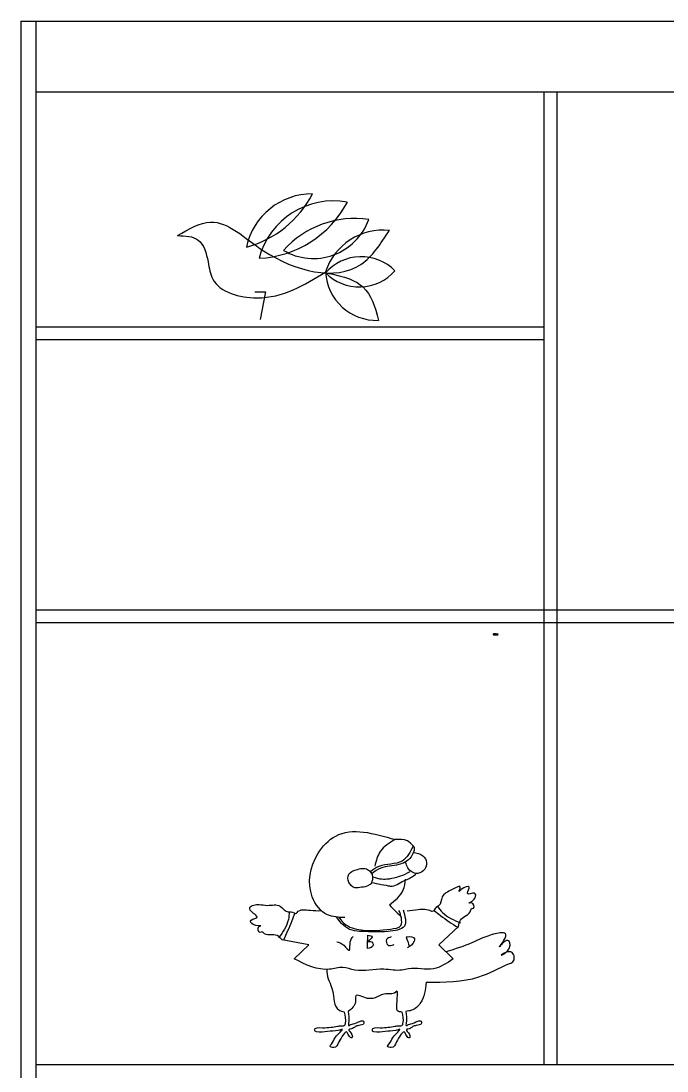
# Model space of a CAD drawing. Header units: inches. Extents: x 8.4 to 50.9, y 14.4 to 39.2.
# Drawn here: x 19.155 to 20.068, y 25.467 to 26.951 of the extents above; entities that cross this region are included whole.
import ezdxf

# ---------------------------------------------------------------- set-up
doc = ezdxf.new("R2010")
doc.units = ezdxf.units.IN
doc.header["$MEASUREMENT"] = 0
doc.layers.add('02', color=2, linetype='Continuous')

msp = doc.modelspace()

# ---------------------------------------------------------------- linework, layer by layer
at = {"layer": '02'}
for p, q in [((19.1545, 26.951), (19.1545, 24.451)), ((19.1545, 26.951), (21.2145, 26.951)), ((19.1755, 26.951), (19.1755, 24.451)), ((19.1755, 26.851), (21.1965, 26.851)), ((19.8939, 26.851), (19.8939, 25.4762)), ((19.9119, 26.851), (19.9119, 25.4762)), ((19.485, 26.5681), (19.5003, 26.5681)), ((19.5003, 26.5681), (19.4926, 26.5291)), ((19.1755, 26.519), (19.8939, 26.519)), ((19.1755, 26.501), (19.8939, 26.501)), ((19.1755, 26.119), (20.6285, 26.119)), ((19.1755, 26.101), (20.6285, 26.101)), ((19.8235, 26.0847), (19.8243, 26.0851)), ((19.8244, 26.0852), (19.8241, 26.0852)), ((19.8241, 26.0851), (19.8243, 26.0852)), ((19.8241, 26.0852), (19.8241, 26.0851)), ((19.8241, 26.0851), (19.8241, 26.0852)), ((19.8241, 26.0851), (19.8241, 26.0852)), ((19.8241, 26.0851), (19.8241, 26.0852)), ((19.8241, 26.0851), (19.8241, 26.0851)), ((19.8242, 26.0851), (19.8242, 26.0852)), ((19.8242, 26.0851), (19.8242, 26.0852)), ((19.8242, 26.0851), (19.8242, 26.0852)), ((19.8242, 26.0851), (19.8242, 26.0852)), ((19.8242, 26.0851), (19.8242, 26.0852)), ((19.8242, 26.0851), (19.8242, 26.0852)), ((19.8242, 26.0851), (19.8242, 26.0852)), ((19.8242, 26.0851), (19.8242, 26.0852)), ((19.8242, 26.0851), (19.8242, 26.0852)), ((19.8242, 26.0851), (19.8242, 26.0852)), ((19.8243, 26.0851), (19.8244, 26.0852)), ((19.8243, 26.0852), (19.8244, 26.0852)), ((19.8243, 26.0851), (19.8243, 26.0852)), ((19.8243, 26.0851), (19.8243, 26.0852)), ((19.8243, 26.0851), (19.8243, 26.0852)), ((19.8243, 26.0851), (19.8243, 26.0852)), ((19.8243, 26.0851), (19.8243, 26.0852)), ((19.8243, 26.0851), (19.8243, 26.0852)), ((19.8243, 26.0851), (19.8243, 26.0852)), ((19.8243, 26.0851), (19.8243, 26.0852)), ((19.8243, 26.0852), (19.8243, 26.0852)), ((19.8243, 26.0852), (19.8243, 26.0852)), ((19.8244, 26.0852), (19.8244, 26.0852)), ((19.8244, 26.085), (19.8244, 26.0847)), ((19.8244, 26.085), (19.8245, 26.0847)), ((19.8245, 26.0851), (19.8245, 26.0847)), ((19.8245, 26.0851), (19.8246, 26.0847)), ((19.8246, 26.0851), (19.8246, 26.0847)), ((19.8246, 26.0851), (19.8246, 26.0847)), ((19.8246, 26.0851), (19.8247, 26.0847)), ((19.8247, 26.0851), (19.8247, 26.0847)), ((19.8247, 26.0851), (19.8248, 26.0847)), ((19.8248, 26.0852), (19.8248, 26.0847)), ((19.8248, 26.0852), (19.8249, 26.0847)), ((19.8248, 26.0852), (19.8248, 26.0848)), ((19.8248, 26.0852), (19.8249, 26.0847)), ((19.8249, 26.0852), (19.8248, 26.0852)), ((19.8249, 26.0852), (19.8248, 26.0852)), ((19.8249, 26.0852), (19.8249, 26.0847)), ((19.8249, 26.0852), (19.8249, 26.0847)), ((19.8259, 26.0852), (19.8258, 26.0851)), ((19.8272, 26.0847), (19.8259, 26.0852)), ((19.8259, 26.0852), (19.8259, 26.0852)), ((19.8259, 26.0852), (19.8259, 26.0851)), ((19.8259, 26.0852), (19.8259, 26.0852)), ((19.8259, 26.085), (19.8261, 26.0846)), ((19.8231, 26.0842), (19.8222, 26.0842)), ((19.8231, 26.0842), (19.8222, 26.0842)), ((19.8231, 26.0842), (19.8222, 26.0842)), ((19.8231, 26.0842), (19.8222, 26.0842)), ((19.8231, 26.0842), (19.8222, 26.0842)), ((19.8224, 26.0842), (19.8222, 26.0842)), ((19.8222, 26.0842), (19.8222, 26.0842)), ((19.8222, 26.0841), (19.8222, 26.0842)), ((19.8222, 26.0842), (19.8222, 26.0842)), ((19.8223, 26.0843), (19.8224, 26.0843)), ((19.8224, 26.084), (19.8223, 26.0842)), ((19.8223, 26.084), (19.8223, 26.0839)), ((19.8223, 26.0839), (19.8223, 26.0839)), ((19.8223, 26.0839), (19.8223, 26.0838)), ((19.8224, 26.0839), (19.8223, 26.0839)), ((19.8223, 26.0839), (19.8224, 26.0839)), ((19.8223, 26.0838), (19.8224, 26.0838)), ((19.8225, 26.0847), (19.8224, 26.0848)), ((19.8224, 26.0844), (19.8232, 26.0844)), ((19.8224, 26.0842), (19.8224, 26.0844)), ((19.8224, 26.0839), (19.8224, 26.0839)), ((19.8224, 26.0838), (19.8226, 26.0837)), ((19.823, 26.0838), (19.8225, 26.0839)), ((19.8226, 26.0843), (19.8226, 26.0843)), ((19.8226, 26.0843), (19.8228, 26.0843)), ((19.8228, 26.0842), (19.8226, 26.0842)), ((19.8226, 26.0837), (19.8226, 26.0838)), ((19.823, 26.0837), (19.8226, 26.0838)), ((19.8231, 26.0836), (19.8226, 26.0837)), ((19.8227, 26.0843), (19.8227, 26.0842)), ((19.8228, 26.0843), (19.8228, 26.0843)), ((19.823, 26.0837), (19.823, 26.084)), ((19.823, 26.0838), (19.823, 26.0838)), ((19.823, 26.0837), (19.823, 26.0837)), ((19.8231, 26.0842), (19.8232, 26.0844)), ((19.8232, 26.0836), (19.8231, 26.0836)), ((19.8232, 26.0836), (19.8232, 26.0836)), ((19.8232, 26.0836), (19.8232, 26.0836)), ((19.8235, 26.084), (19.8234, 26.0839)), ((19.8235, 26.084), (19.8234, 26.084)), ((19.8234, 26.0839), (19.8235, 26.0839)), ((19.8234, 26.0839), (19.8235, 26.0838)), ((19.8235, 26.0842), (19.8235, 26.084)), ((19.8235, 26.0842), (19.8235, 26.0841)), ((19.8237, 26.084), (19.8235, 26.084)), ((19.8235, 26.084), (19.8235, 26.0839)), ((19.8235, 26.0838), (19.8237, 26.0838)), ((19.8235, 26.0838), (19.8235, 26.0837)), ((19.8235, 26.0838), (19.8235, 26.0837)), ((19.8236, 26.0841), (19.8236, 26.0842)), ((19.8237, 26.0841), (19.8236, 26.0842)), ((19.8236, 26.0836), (19.8237, 26.0838)), ((19.8236, 26.0837), (19.8236, 26.0837)), ((19.8239, 26.0841), (19.8237, 26.0841)), ((19.8239, 26.0841), (19.8237, 26.0841)), ((19.8238, 26.0839), (19.8237, 26.084)), ((19.8237, 26.0838), (19.8238, 26.0839)), ((19.8237, 26.0838), (19.8239, 26.0837)), ((19.8237, 26.0838), (19.8239, 26.0837)), ((19.8238, 26.084), (19.8239, 26.0841)), ((19.8238, 26.0839), (19.8239, 26.084)), ((19.8239, 26.0838), (19.8238, 26.0839)), ((19.8239, 26.0838), (19.8238, 26.0839)), ((19.824, 26.0848), (19.824, 26.0847)), ((19.824, 26.0848), (19.824, 26.0847)), ((19.824, 26.0848), (19.8241, 26.0847)), ((19.8241, 26.0849), (19.8241, 26.0847)), ((19.8241, 26.0849), (19.8241, 26.0847)), ((19.8241, 26.0836), (19.8241, 26.0837)), ((19.8242, 26.0836), (19.8241, 26.0836)), ((19.8242, 26.085), (19.8243, 26.0847)), ((19.8242, 26.0849), (19.8242, 26.0847)), ((19.8242, 26.0849), (19.8242, 26.0847)), ((19.8269, 26.0842), (19.8242, 26.0842)), ((19.8269, 26.0842), (19.8242, 26.0842)), ((19.8269, 26.0842), (19.8242, 26.0842)), ((19.8269, 26.0842), (19.8242, 26.0842)), ((19.8269, 26.0842), (19.8242, 26.0842)), ((19.8242, 26.084), (19.8243, 26.0837)), ((19.8242, 26.0838), (19.8269, 26.0838)), ((19.8243, 26.0836), (19.8242, 26.0836)), ((19.8243, 26.085), (19.8243, 26.0847)), ((19.8243, 26.085), (19.8243, 26.0847)), ((19.8244, 26.0836), (19.8243, 26.0836)), ((19.8245, 26.0836), (19.8243, 26.0836)), ((19.8243, 26.0836), (19.8243, 26.0836)), ((19.8244, 26.085), (19.8244, 26.0847)), ((19.8244, 26.0836), (19.8268, 26.0836)), ((19.8245, 26.0836), (19.8268, 26.0836)), ((19.8245, 26.0836), (19.8245, 26.0836)), ((19.8249, 26.0847), (19.8249, 26.0846)), ((19.8249, 26.0847), (19.8249, 26.0847)), ((19.8249, 26.0844), (19.8249, 26.0842)), ((19.8249, 26.0844), (19.8249, 26.0844)), ((19.825, 26.084), (19.8249, 26.0842)), ((19.8259, 26.085), (19.8261, 26.0846)), ((19.8261, 26.0848), (19.8261, 26.0847)), ((19.8261, 26.0848), (19.8261, 26.0848)), ((19.8262, 26.0848), (19.8261, 26.0848)), ((19.8261, 26.0848), (19.8262, 26.0848)), ((19.8261, 26.0848), (19.8261, 26.0848)), ((19.8261, 26.0847), (19.8261, 26.0847)), ((19.8261, 26.0847), (19.8261, 26.0847)), ((19.8261, 26.0847), (19.8261, 26.0847)), ((19.8261, 26.0847), (19.8261, 26.0846)), ((19.8261, 26.0846), (19.8261, 26.0846)), ((19.8263, 26.0846), (19.8261, 26.0846)), ((19.8262, 26.0847), (19.8262, 26.0848)), ((19.8262, 26.0848), (19.8262, 26.0848)), ((19.8262, 26.0846), (19.8262, 26.0847)), ((19.8262, 26.0847), (19.8262, 26.0847)), ((19.8262, 26.0847), (19.8262, 26.0847)), ((19.8262, 26.0846), (19.8263, 26.0846)), ((19.8262, 26.0846), (19.8262, 26.0846)), ((19.8263, 26.0848), (19.8263, 26.0846)), ((19.8264, 26.0847), (19.8263, 26.0846)), ((19.8263, 26.0846), (19.8263, 26.0846)), ((19.8269, 26.0842), (19.8263, 26.0842)), ((19.8265, 26.0846), (19.8264, 26.0847)), ((19.8269, 26.0842), (19.8268, 26.0836)), ((19.8268, 26.0836), (19.827, 26.0836)), ((19.8269, 26.0842), (19.8269, 26.0842)), ((19.8273, 26.084), (19.8272, 26.0839)), ((19.8273, 26.084), (19.8272, 26.084)), ((19.8272, 26.0839), (19.8273, 26.0839)), ((19.8272, 26.0839), (19.8273, 26.0838)), ((19.8273, 26.0842), (19.8273, 26.084)), ((19.8273, 26.0838), (19.8273, 26.0837)), ((19.8275, 26.0841), (19.8274, 26.0842)), ((19.8275, 26.0841), (19.8274, 26.0842)), ((19.8274, 26.0842), (19.8274, 26.0841)), ((19.8275, 26.084), (19.8274, 26.084)), ((19.8274, 26.084), (19.8274, 26.0839)), ((19.8274, 26.0836), (19.8275, 26.0838)), ((19.8274, 26.0838), (19.8274, 26.0837)), ((19.8274, 26.0838), (19.8275, 26.0838)), ((19.8274, 26.0837), (19.8275, 26.0837)), ((19.8277, 26.0841), (19.8275, 26.0841)), ((19.8276, 26.0839), (19.8275, 26.084)), ((19.8275, 26.0838), (19.8276, 26.0839)), ((19.8275, 26.0838), (19.8277, 26.0837)), ((19.8276, 26.084), (19.8277, 26.0841)), ((19.8277, 26.0841), (19.8276, 26.0841)), ((19.8276, 26.0839), (19.8277, 26.084)), ((19.8277, 26.0838), (19.8276, 26.0839)), ((19.8277, 26.0838), (19.8276, 26.0839)), ((19.8276, 26.0838), (19.8277, 26.0837)), ((19.8279, 26.0836), (19.8281, 26.0836)), ((19.8292, 26.0842), (19.828, 26.0842)), ((19.8292, 26.0842), (19.828, 26.0842)), ((19.8292, 26.0842), (19.828, 26.0842)), ((19.8292, 26.0842), (19.828, 26.0842)), ((19.8292, 26.0842), (19.8281, 26.0842)), ((19.8281, 26.0842), (19.8281, 26.0838)), ((19.8281, 26.0842), (19.8281, 26.0842)), ((19.829, 26.0838), (19.8281, 26.0838)), ((19.8281, 26.0836), (19.8284, 26.0837)), ((19.8281, 26.0836), (19.8281, 26.0836)), ((19.8282, 26.0837), (19.8282, 26.0838)), ((19.8289, 26.0837), (19.8282, 26.0837)), ((19.8284, 26.0837), (19.8285, 26.0836)), ((19.8286, 26.0845), (19.8285, 26.0845)), ((19.8285, 26.0836), (19.8288, 26.0837)), ((19.8287, 26.0844), (19.8286, 26.0845)), ((19.8288, 26.0844), (19.8286, 26.0845)), ((19.8288, 26.0844), (19.8287, 26.0844)), ((19.8288, 26.0844), (19.8288, 26.0844)), ((19.8289, 26.0842), (19.8288, 26.0842)), ((19.8289, 26.0837), (19.8288, 26.0838)), ((19.8289, 26.0837), (19.8289, 26.0837)), ((19.8289, 26.0837), (19.8289, 26.0837)), ((19.8289, 26.0837), (19.8289, 26.0837)), ((19.8292, 26.0843), (19.829, 26.0843)), ((19.8291, 26.084), (19.829, 26.0839)), ((19.829, 26.0839), (19.8291, 26.0839)), ((19.8291, 26.0841), (19.8291, 26.0841)), ((19.8291, 26.0841), (19.8291, 26.0841)), ((19.8292, 26.0841), (19.8291, 26.0841)), ((19.8291, 26.084), (19.8291, 26.084)), ((19.7452, 25.6456), (19.7733, 25.6715)), ((19.5614, 25.6456), (19.5238, 25.6524)), ((19.5409, 25.6258), (19.5614, 25.6456)), ((19.7657, 25.6258), (19.7452, 25.6456)), ((19.1755, 25.4762), (21.1965, 25.4762))]:
    msp.add_line(p, q, dxfattribs=at)
for centre, radius in [((19.8236, 26.0839), 0.000516), ((19.8236, 26.0839), 0.000526), ((19.8236, 26.0839), 0.000433), ((19.8236, 26.0839), 0.000372), ((19.8236, 26.0839), 0.00033), ((19.8236, 26.0839), 0.000289), ((19.8236, 26.084), 0.0000206), ((19.8236, 26.0839), 0.0000206), ((19.8236, 26.0839), 0.0000413), ((19.8237, 26.084), 0.0000206), ((19.8237, 26.0839), 0.0000206), ((19.8237, 26.0838), 0.0000206), ((19.8275, 26.0839), 0.000516), ((19.8275, 26.0839), 0.000526), ((19.8275, 26.0839), 0.000433), ((19.8275, 26.0839), 0.000372), ((19.8275, 26.0839), 0.00033), ((19.8275, 26.0839), 0.000289), ((19.8275, 26.0839), 0.0000413), ((19.8274, 26.084), 0.0000206), ((19.8274, 26.0839), 0.0000206), ((19.8275, 26.084), 0.0000206), ((19.8276, 26.0839), 0.0000206), ((19.8275, 26.0838), 0.0000206)]:
    msp.add_circle(centre, radius, dxfattribs=at)
for centre, radius, start, end in [((19.4348, 26.7749), 0.1485, 285.0539, 332.6681), ((19.5662, 26.6119), 0.0949, 89.6755, 168.0465), ((19.5967, 26.5876), 0.1093, 79.8911, 165.1278), ((19.4842, 26.7642), 0.1487, 272.6693, 332.3497), ((19.6263, 26.5369), 0.135, 81.5012, 138.2063), ((19.5678, 26.6988), 0.0834, 239.6168, 340.0908), ((19.6668, 26.5696), 0.086, 84.3179, 161.874), ((19.6356, 26.551), 0.067, 44.6425, 138.8712), ((19.6328, 26.6422), 0.067, 224.6425, 318.8712), ((19.6574, 26.6004), 0.0725, 183.2503, 272.0156), ((19.8265, 26.0729), 0.0125, 101.1376, 108.6505), ((19.8255, 26.0825), 0.00276, 106.6287, 124.2618), ((19.8255, 26.0825), 0.00278, 106.6287, 124.2618), ((19.8265, 26.0729), 0.0125, 98.9092, 100.0579), ((19.8247, 26.0846), 0.000602, 83.9156, 103.1755), ((19.8247, 26.0852), 0.0000206, 5.1944, 106.6287), ((19.8249, 26.0852), 0.0000206, 5.1944, 94.1185), ((19.8234, 26.0799), 0.00564, 56.1253, 65.4116), ((19.8234, 26.0799), 0.00566, 55.8423, 65.3782), ((19.8234, 26.0799), 0.00574, 54.7598, 64.5537), ((19.8223, 26.0842), 0.000118, 82.9525, 157.5604), ((19.8224, 26.0842), 0.000165, 215.2176, 271.2671), ((19.8224, 26.0838), 0.000165, 88.7329, 118.6877), ((19.8224, 26.0847), 0.0000206, 71.5651, 172.226), ((19.8232, 26.0846), 0.000885, 172.226, 195.5692), ((19.8225, 26.0841), 0.000165, 215.2176, 258.6901), ((19.8234, 26.0676), 0.0172, 85.0164, 93.0145), ((19.8226, 26.0843), 0.0000206, 90, 180), ((19.8226, 26.0843), 0.0000206, 180, 270), ((19.8228, 26.0843), 0.0000206, 0, 90), ((19.8228, 26.0843), 0.0000206, 270, 0), ((19.8236, 26.084), 0.000599, 357.5047, 175.4783), ((19.8236, 26.084), 0.00063, 18.1482, 141.4681), ((19.8236, 26.0839), 0.000224, 125.6367, 162.3633), ((19.8236, 26.0839), 0.000246, 122.0923, 165.9077), ((19.8236, 26.0839), 0.000246, 194.0923, 237.9077), ((19.8236, 26.0839), 0.000268, 178.5619, 181.4381), ((19.8236, 26.0839), 0.000224, 197.6367, 234.3633), ((19.8236, 26.0839), 0.000205, 129.6558, 158.3442), ((19.8236, 26.0839), 0.000184, 135.2165, 152.7835), ((19.8236, 26.084), 0.0000206, 108, 180), ((19.8236, 26.0839), 0.0000206, 180, 252), ((19.8236, 26.0839), 0.000184, 207.2165, 224.7835), ((19.8236, 26.0839), 0.000205, 201.6558, 230.3442), ((19.8236, 26.0839), 0.000268, 106.5619, 109.4381), ((19.8236, 26.0839), 0.000246, 50.0923, 93.9077), ((19.8236, 26.0839), 0.000224, 53.6367, 90.3633), ((19.8236, 26.0839), 0.000268, 250.5619, 253.4381), ((19.8236, 26.0839), 0.000246, 266.0923, 309.9077), ((19.8236, 26.0839), 0.000224, 269.6367, 306.3633), ((19.8236, 26.0839), 0.000205, 57.6558, 86.3442), ((19.8236, 26.0839), 0.000184, 63.2165, 80.7835), ((19.8237, 26.084), 0.0000206, 36, 108), ((19.8236, 26.0839), 0.000184, 279.2165, 296.7835), ((19.8237, 26.0838), 0.0000206, 252, 324), ((19.8236, 26.0839), 0.000205, 273.6558, 302.3442), ((19.8236, 26.0839), 0.000205, 345.6558, 14.3442), ((19.8236, 26.0839), 0.000184, 351.2165, 8.7835), ((19.8238, 26.0839), 0.0000206, 324, 36), ((19.824, 26.0848), 0.0000413, 124.2618, 239.656), ((19.8236, 26.0839), 0.000268, 34.5619, 37.4381), ((19.8236, 26.0839), 0.000246, 338.0923, 21.9077), ((19.8236, 26.0839), 0.000224, 341.6367, 18.3633), ((19.8236, 26.0839), 0.000268, 322.5619, 325.4381), ((19.824, 26.0848), 0.0000206, 124.2618, 239.656), ((19.8244, 26.0838), 0.000124, 181.9827, 270), ((19.824, 26.0691), 0.0155, 82.5112, 88.0167), ((19.8245, 26.0846), 0.0000206, 88.8129, 175.6099), ((19.8248, 26.0846), 0.000315, 175.6099, 218.626), ((19.8246, 26.0931), 0.00878, 269.54, 278.8423), ((19.8246, 26.0844), 0.0000206, 218.626, 270.3731), ((19.8249, 26.0848), 0.0000206, 185.1944, 260.9327), ((19.8249, 26.0848), 0.0000966, 56.9829, 113.5542), ((19.8262, 26.0933), 0.00868, 260.9327, 269.4307), ((19.8246, 26.0845), 0.000363, 340.4628, 15.1938), ((19.8249, 26.0846), 0.000294, 17.6367, 62.3192), ((19.8249, 26.0846), 0.000315, 16.3877, 62.3192), ((19.8234, 26.0676), 0.0172, 84.0569, 84.7873), ((19.8254, 26.0842), 0.000426, 198.287, 243.6279), ((19.8262, 26.0933), 0.00866, 262.8735, 269.0206), ((19.826, 26.0845), 0.0000103, 279.6646, 83.3016), ((19.8262, 26.0933), 0.00868, 269.7012, 273.4064), ((19.8263, 26.0848), 0.0000212, 324.9605, 141.986), ((19.8266, 26.0833), 0.00146, 68.2312, 91.8676), ((19.826, 26.0842), 0.00075, 325.6886, 33.9543), ((19.8274, 26.081), 0.00366, 80.256, 99.744), ((19.8268, 26.0836), 0.0000413, 270, 349.6952), ((19.8275, 26.084), 0.000599, 16.0134, 156.6372), ((19.8275, 26.084), 0.00063, 22.151, 156.6372), ((19.8275, 26.084), 0.000599, 23.3628, 156.6372), ((19.8275, 26.0839), 0.000246, 122.0923, 165.9077), ((19.8275, 26.0839), 0.000246, 194.0923, 237.9077), ((19.8275, 26.0839), 0.000268, 178.5619, 181.4381), ((19.8275, 26.0839), 0.000205, 129.6558, 158.3442), ((19.8275, 26.0839), 0.000224, 125.6367, 162.3633), ((19.8275, 26.0839), 0.000184, 135.2165, 152.7835), ((19.8275, 26.0839), 0.000224, 197.6367, 234.3633), ((19.8275, 26.0839), 0.000184, 207.2165, 224.7835), ((19.8275, 26.0839), 0.000205, 201.6558, 230.3442), ((19.8275, 26.0839), 0.000246, 50.0923, 93.9077), ((19.8275, 26.0839), 0.000268, 106.5619, 109.4381), ((19.8274, 26.084), 0.0000206, 108, 180), ((19.8274, 26.0839), 0.0000206, 180, 252), ((19.8275, 26.0839), 0.000268, 250.5619, 253.4381), ((19.8275, 26.0839), 0.000246, 266.0923, 309.9077), ((19.8275, 26.0839), 0.000224, 53.6367, 90.3633), ((19.8275, 26.0839), 0.000205, 57.6558, 86.3442), ((19.8275, 26.0839), 0.000184, 63.2165, 80.7835), ((19.8275, 26.084), 0.0000206, 36, 108), ((19.8275, 26.0839), 0.000184, 279.2165, 296.7835), ((19.8275, 26.0838), 0.0000206, 252, 324), ((19.8275, 26.0839), 0.000205, 273.6558, 302.3442), ((19.8275, 26.0839), 0.000224, 269.6367, 306.3633), ((19.8275, 26.0839), 0.000184, 351.2165, 8.7835), ((19.8276, 26.0839), 0.0000206, 324, 36), ((19.8275, 26.0839), 0.000268, 34.5619, 37.4381), ((19.8275, 26.0839), 0.000246, 338.0923, 21.9077), ((19.8275, 26.0839), 0.000205, 345.6558, 14.3442), ((19.8275, 26.0839), 0.000224, 341.6367, 18.3633), ((19.8275, 26.0839), 0.000268, 322.5619, 325.4381), ((19.8258, 26.0751), 0.00976, 70.6707, 77.1477), ((19.8281, 26.0838), 0.0000413, 188.4513, 273.0713), ((19.8289, 26.0844), 0.00015, 277.3344, 341.6585), ((19.8284, 26.0843), 0.00068, 314.0815, 345.6357), ((19.829, 26.0843), 0.0000206, 341.6585, 73.9092), ((19.8285, 26.0843), 0.00068, 315.3221, 353.2753), ((19.829, 26.0839), 0.0000206, 273.0713, 315.3221), ((19.8292, 26.0842), 0.0000206, 353.2753, 80.5377)]:
    msp.add_arc(centre, radius, start, end, dxfattribs=at)
for points in [[(19.3758, 26.6477), (19.4223, 26.6668), (19.4975, 26.6263), (19.6352, 26.6071), (19.6753, 26.6552)], [(19.3758, 26.6477), (19.4051, 26.6415), (19.419, 26.6107), (19.4258, 26.5861), (19.488, 26.5597), (19.5851, 26.5963)], [(19.6125, 25.6841), (19.5877, 25.688), (19.5664, 25.7133), (19.5742, 25.774), (19.5996, 25.7993), (19.6833, 25.7943)], [(19.6833, 25.7943), (19.6625, 25.7775), (19.6547, 25.7566)], [(19.7091, 25.7855), (19.7009, 25.7923), (19.6833, 25.7943)], [(19.7091, 25.7855), (19.6934, 25.7639), (19.6605, 25.7563), (19.6485, 25.7488)], [(19.7104, 25.7787), (19.7041, 25.7674), (19.6886, 25.7589), (19.6633, 25.7538), (19.6504, 25.746)], [(19.7091, 25.7761), (19.7228, 25.7714), (19.728, 25.762), (19.7231, 25.75), (19.7128, 25.7465), (19.7004, 25.7562), (19.6982, 25.7634)], [(19.7091, 25.7855), (19.7103, 25.7832), (19.7104, 25.7787)], [(19.65, 25.7329), (19.6516, 25.7416), (19.6446, 25.7521), (19.6283, 25.7515), (19.6182, 25.7453), (19.6182, 25.7337), (19.6266, 25.7262), (19.6361, 25.7268), (19.6458, 25.7293), (19.65, 25.7329)], [(19.6753, 25.7018), (19.6949, 25.7231), (19.6983, 25.7384)], [(19.773, 25.6712), (19.7759, 25.6804), (19.7907, 25.6948), (19.7912, 25.6962), (19.7941, 25.6972), (19.7912, 25.705), (19.7882, 25.7045), (19.7965, 25.7118), (19.7956, 25.7186), (19.7858, 25.7181), (19.7858, 25.7186), (19.7882, 25.7271), (19.777, 25.7236), (19.7741, 25.7211), (19.7756, 25.7269), (19.7649, 25.724), (19.7502, 25.7131), (19.7448, 25.7004), (19.7414, 25.6985), (19.736, 25.6926), (19.7346, 25.6931), (19.7161, 25.6951), (19.7005, 25.6931)], [(19.6753, 25.7018), (19.6915, 25.6857)], [(19.7432, 25.7002), (19.7505, 25.6911), (19.776, 25.6766)], [(19.5338, 25.6928), (19.5325, 25.6812), (19.5188, 25.6553)], [(19.541, 25.6895), (19.5373, 25.6793), (19.5253, 25.6516)], [(19.739, 25.6937), (19.7475, 25.687), (19.7724, 25.6699)], [(19.6012, 25.6498), (19.6109, 25.645), (19.6191, 25.6382), (19.6196, 25.643), (19.622, 25.6546), (19.624, 25.6571)], [(19.6444, 25.659), (19.6511, 25.6565), (19.6441, 25.6496), (19.6487, 25.6503), (19.6526, 25.645), (19.6439, 25.6402)], [(19.6444, 25.659), (19.6439, 25.6402)], [(19.6778, 25.6566), (19.6715, 25.6529), (19.673, 25.6454), (19.6821, 25.6459)], [(19.6991, 25.6569), (19.7109, 25.6542), (19.7103, 25.6505), (19.7012, 25.6412)], [(19.6991, 25.6569), (19.7036, 25.6431)], [(19.7275, 25.5926), (19.8016, 25.6001), (19.8454, 25.6191), (19.8509, 25.6227), (19.8473, 25.6354), (19.8336, 25.6309), (19.8454, 25.6418), (19.8427, 25.6518), (19.8309, 25.6427), (19.84, 25.66), (19.8245, 25.6609), (19.7918, 25.6482), (19.7554, 25.6357)], [(19.7657, 25.6258), (19.7377, 25.6116), (19.7023, 25.6116), (19.6932, 25.6098), (19.6676, 25.611), (19.6267, 25.6098), (19.6096, 25.6134), (19.5907, 25.611), (19.5409, 25.6258)], [(19.6934, 25.5505), (19.6869, 25.5523), (19.6857, 25.5581), (19.6847, 25.5791), (19.6843, 25.5786), (19.6764, 25.5763), (19.6704, 25.5763), (19.6444, 25.5698), (19.6277, 25.5732), (19.6274, 25.565), (19.6171, 25.5515)], [(19.7275, 25.5926), (19.719, 25.5629), (19.7067, 25.553), (19.6985, 25.5515)], [(19.6171, 25.5515), (19.6175, 25.5338), (19.6175, 25.5314), (19.6209, 25.5328), (19.6243, 25.5338), (19.6344, 25.5376), (19.6387, 25.5376), (19.6392, 25.5347), (19.632, 25.5314), (19.6272, 25.5299), (19.6233, 25.5275), (19.618, 25.5256), (19.6224, 25.5188), (19.6224, 25.514), (19.618, 25.5174), (19.6158, 25.5218), (19.6041, 25.5082), (19.5967, 25.5003), (19.5915, 25.5025), (19.5934, 25.5053), (19.5992, 25.515), (19.6084, 25.5261), (19.6031, 25.5246), (19.5881, 25.5232), (19.5722, 25.5227), (19.5703, 25.5237), (19.5697, 25.5254), (19.5808, 25.5284), (19.6018, 25.5305), (19.6078, 25.5311), (19.6122, 25.5319), (19.6132, 25.5343), (19.612, 25.5505)], [(19.6985, 25.5515), (19.6989, 25.5338), (19.6989, 25.5314), (19.7023, 25.5328), (19.7057, 25.5338), (19.7158, 25.5376), (19.7201, 25.5376), (19.7206, 25.5347), (19.7134, 25.5314), (19.7086, 25.5299), (19.7047, 25.5275), (19.6994, 25.5256), (19.7037, 25.5188), (19.7037, 25.514), (19.6994, 25.5174), (19.6972, 25.5218), (19.6855, 25.5082), (19.6781, 25.5003), (19.6729, 25.5025), (19.6748, 25.5053), (19.6806, 25.515), (19.6898, 25.5261), (19.6845, 25.5246), (19.6695, 25.5232), (19.6536, 25.5227), (19.6517, 25.5237), (19.6511, 25.5254), (19.6622, 25.5284), (19.6831, 25.5305), (19.6892, 25.5311), (19.6936, 25.5319), (19.6946, 25.5343), (19.6934, 25.5505)]]:
    msp.add_spline(points, degree=3, dxfattribs=at)
for points, knots in [([(19.5851, 26.5951), (19.6139, 26.5901), (19.6466, 26.5763), (19.6546, 26.5487), (19.66, 26.528)], [3447.290732, 3447.290732, 3447.290732, 3447.290732, 4243.521396, 5244.846704, 5244.846704, 5244.846704, 5244.846704]), ([(19.651, 25.7336), (19.6563, 25.7322), (19.6734, 25.7291), (19.6829, 25.7272), (19.6906, 25.7347), (19.6996, 25.7372), (19.7075, 25.7415), (19.7127, 25.7456)], [91.133239, 91.133239, 91.133239, 91.133239, 325.871458, 361.045632, 898.964392, 1031.665544, 1091.332853, 1091.332853, 1091.332853, 1091.332853]), ([(19.6518, 25.7417), (19.6607, 25.7378), (19.6726, 25.7384), (19.6796, 25.7395), (19.6949, 25.7434), (19.7047, 25.749)], [123.408772, 123.408772, 123.408772, 123.408772, 501.619427, 668.814767, 876.510998, 876.510998, 876.510998, 876.510998]), ([(19.5241, 25.6523), (19.5219, 25.6549), (19.5149, 25.6628), (19.5012, 25.6573), (19.4952, 25.6645), (19.4904, 25.6606), (19.4879, 25.6713), (19.4979, 25.6732), (19.482, 25.6708), (19.4763, 25.683), (19.4901, 25.6825), (19.4864, 25.688), (19.4819, 25.6902), (19.4754, 25.6983), (19.4843, 25.7025), (19.4926, 25.7028), (19.5049, 25.7), (19.5209, 25.7047), (19.529, 25.6906), (19.5376, 25.6934), (19.5428, 25.6881), (19.5483, 25.6967), (19.5627, 25.6938), (19.5742, 25.6937), (19.5792, 25.6938)], [0, 0, 0, 0, 120.242567, 377.99538, 397.236389, 435.744367, 539.719447, 577.201074, 715.512229, 801.555175, 923.490204, 929.574283, 1039.454096, 1130.098757, 1218.968633, 1315.546513, 1459.286222, 1688.150205, 1859.932091, 1909.014403, 2008.093509, 2027.347559, 2260.621609, 2451.555364, 2451.555364, 2451.555364, 2451.555364]), ([(19.6949, 25.695), (19.6974, 25.6862), (19.7027, 25.668), (19.667, 25.6629), (19.6449, 25.6641), (19.6167, 25.6652), (19.6065, 25.6761), (19.6004, 25.6848)], [0, 0, 0, 0, 287.863413, 590.696174, 1048.274374, 1230.42294, 1600.489313, 1600.489313, 1600.489313, 1600.489313]), ([(19.6038, 25.6845), (19.6067, 25.6803), (19.6156, 25.6702), (19.6438, 25.6639), (19.667, 25.6669), (19.6933, 25.6695), (19.6928, 25.6841), (19.6903, 25.6907), (19.6889, 25.6942)], [184.060733, 184.060733, 184.060733, 184.060733, 372.247592, 695.342649, 1174.675337, 1366.497276, 1494.529373, 1639.156508, 1639.156508, 1639.156508, 1639.156508]), ([(19.5871, 25.6107), (19.587, 25.6095), (19.5865, 25.5995), (19.5982, 25.5824), (19.5962, 25.5547), (19.609, 25.5513), (19.612, 25.5505)], [132.215698, 132.215698, 132.215698, 132.215698, 178.700956, 522.839137, 880.191342, 991.241705, 991.241705, 991.241705, 991.241705])]:
    msp.add_open_spline(points, degree=3, knots=knots, dxfattribs=at)

doc.saveas('drawing.dxf')
